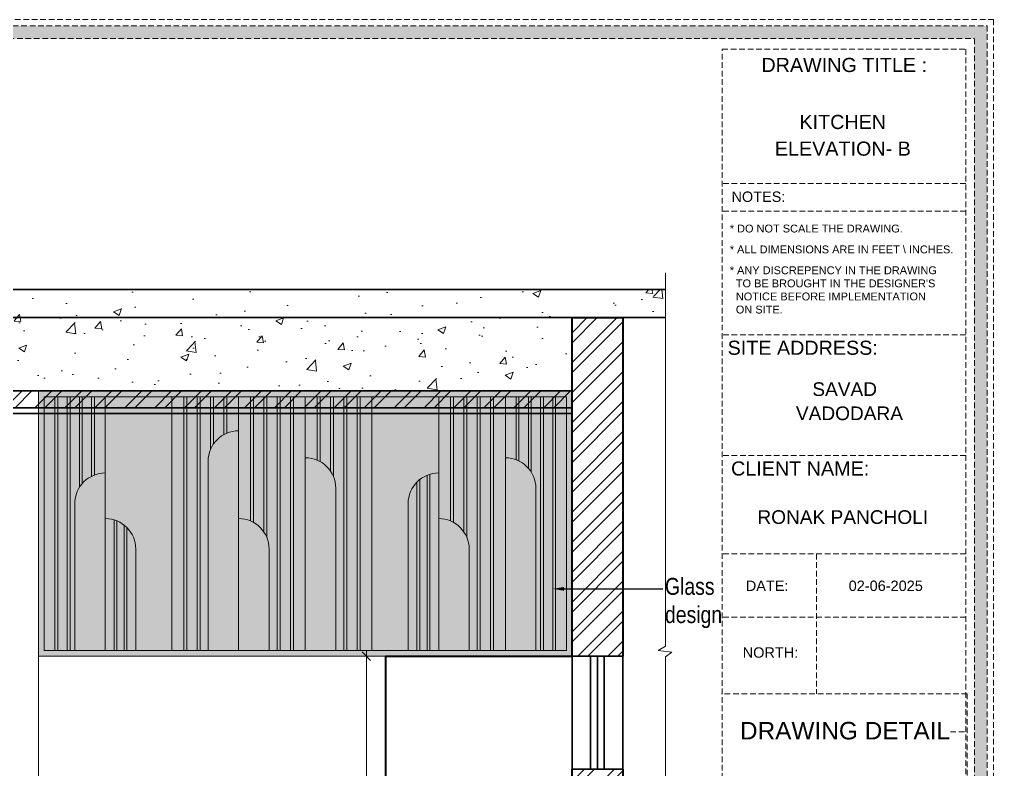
# Model space of a CAD drawing. Header units: millimetres. Extents: x 56222 to 3066687, y -650199 to -121287.
# Drawn here: x 141603.8 to 141776.4, y -185269.3 to -185136.4 of the extents above; entities that cross this region are included whole.
import ezdxf
from ezdxf import colors
from ezdxf.entities.mleader import LeaderData, LeaderLine
from ezdxf.enums import TextEntityAlignment as Align
from ezdxf.math import Vec2, Vec3

# ---------------------------------------------------------------- set-up
doc = ezdxf.new("R2010")
doc.units = ezdxf.units.MM
doc.header["$MEASUREMENT"] = 0
doc.header["$PDMODE"] = 35
doc.linetypes.add('DASHED', pattern=[0.75, 0.5, -0.25])
doc.linetypes.add('DASHEDX2', pattern=[1.5, 1, -0.5])
doc.layers.get('Defpoints').update_dxf_attribs({"color": 220})
doc.layers.add('AR HATCH-7', color=7, linetype='Continuous')
doc.layers.add('str coll', color=6, linetype='Continuous')
for name, color, linetype, lineweight in [('dim05', 1, 'Continuous', 13), ('Dimension', 10, 'DASHEDX2', 20), ('el', 7, 'Continuous', 20), ('FURNITURE', 32, 'Continuous', 9), ('furniture dimensions', 1, 'DASHED', 0), ('FURNITURE-1', 252, 'Continuous', 13), ('NAME PLATE', 7, 'Continuous', 25), ('SECTION ( SLAB PLine )', 104, 'Continuous', 30), ('Text', 7, 'Continuous', 15), ('wall', 7, 'Continuous', 30), ('XX~SLAB ( BEAM )~ ( DIM )', 7, 'Continuous', 9)]:
    doc.layers.add(name, color=color, linetype=linetype, lineweight=lineweight)
doc.layers.add('hatch', color=250, linetype='Continuous', lineweight=9, transparency=0.5)
doc.styles.add('Arial', font='arial.ttf')
doc.styles.add('century g', font='GOTHIC.TTF')
doc.styles.add('style4', font='ARIALN.TTF')
doc.dimstyles.new('Archana', dxfattribs={"dimtxt": 2, "dimasz": 0.75, "dimexe": 0.5, "dimexo": 0.5, "dimgap": 0, "dimtad": 0, "dimzin": 0, "dimdsep": 46, "dimlunit": 4, "dimtxsty": 'century g', "dimblk": 'OBLIQUE', "dimcen": 0, "dimdle": 1, "dimclrd": 256, "dimclre": 256, "dimclrt": 256, "dimadec": 0, "dimazin": 0, "dimtfac": 1, "dimtofl": 0, "dimtmove": 1, "dimatfit": 3, "dimfxl": 1, "dimfxlon": 1, "dimtolj": 1, "dimtzin": 0, "dimlwd": -1, "dimlwe": -1, "dimarcsym": 0})
pattern_1 = [(49.99999999999999, (2126.145091548096, -1072.946462874592), (14.34520365201507, -1.255042699651902), [1.5, -16.5]), (355, (2126.145091548096, -1072.946462874592), (-2.77502667226, 15.04384267400024), [1.2, -13.2]), (100.45144446, (2127.340525168096, -1073.051049754592), (11.57017693454224, 13.78879981937259), [1.274803839999997, -14.02284223999998]), (46.18420000000001, (2126.145091548096, -1068.946462874592), (21.34482661343145, -3.310385615861531), [2.25, -24.75]), (96.63563549, (2127.923826448096, -1069.222329014592), (18.69323891348457, 19.48237201549101), [1.91220684, -21.0342752]), (351.1841639899999, (2126.145091548096, -1068.946462874592), (18.69323890109546, 19.4823720053998), [1.8, -19.80000002]), (21, (2128.145091548096, -1069.946462874592), (11.93814104236923, -8.052377813306776), [1.5, -16.5]), (326.0000000000001, (2128.145091548096, -1069.946462874592), (4.866306638431634, 14.50300090093706), [1.2, -13.2]), (71.45144474, (2129.139936628097, -1070.617494354592), (16.80444753459942, 6.450623056127077), [1.2748038, -14.02284224]), (37.50000000000001, (2126.145091548096, -1072.946462874592), (0.2431971063458134, 6.65787707662623), [0, -13.04, 0, -13.4, 0, -13.25]), (7.499999999999999, (2126.145091548096, -1072.946462874592), (5.261390748842972, 7.888234237647205), [0, -7.64, 0, -12.74, 0, -5.05]), (327.5, (2121.685091548096, -1072.946462874592), (10.67644872344818, -0.4510974346875951), [0, -5, 0, -15.6, 0, -20.7]), (317.5, (2119.685091548096, -1072.946462874592), (11.66372338684772, 2.002099646646355), [0, -6.5, 0, -10.36, 0, -14.7])]

# ---------------------------------------------------------------- blocks, each defined once
blk = doc.blocks.new('_Oblique')
at = {"layer": 'wall', "color": 0, "lineweight": -2}
blk.add_line((-0.5, -0.5), (0.5, 0.5), dxfattribs=at)
blk = doc.blocks.new('*D317')
at = {"layer": 'Defpoints', "color": 0, "linetype": 'Continuous', "lineweight": 30, "transparency": 16777216}
for p in [(141665.2843134481, -185249.2548214829), (141668.7266304366, -185249.2548214829), (141668.7266304366, -185313.2642422477)]:
    blk.add_point(p, dxfattribs=at)
at = {"layer": 'furniture dimensions', "color": 5, "linetype": 'Continuous', "transparency": 16777216}
for p, q in [((141668.2266304366, -185249.2548214829), (141664.7843134481, -185249.2548214829)), ((141665.2843134481, -185248.2548214829), (141665.2843134481, -185277.3264931162)), ((141665.2843134481, -185314.2642422477), (141665.2843134481, -185285.1925706145))]:
    blk.add_line(p, q, dxfattribs=at)
at = {"layer": 'furniture dimensions', "color": 5, "linetype": 'ByBlock', "transparency": 16777216}
blk.add_line((141668.2266304366, -185313.2642422477), (141664.7843134481, -185313.2642422477), dxfattribs=at)
at = {"layer": 'furniture dimensions', "color": 5, "linetype": 'Continuous', "transparency": 16777216, "xscale": 1.5, "yscale": 1.5, "zscale": 1.5}
for p, rotation in [((141665.2843134481, -185249.2548214829), 90), ((141665.2843134481, -185313.2642422477), 270)]:
    blk.add_blockref('_Oblique', p, dxfattribs=dict(at, rotation=rotation))
at = {"layer": 'furniture dimensions', "linetype": 'Continuous', "lineweight": 0, "transparency": 16777216, "insert": (141665.284313448, -185281.2595318653), "char_height": 3, "attachment_point": 5, "rotation": 90, "style": 'century g'}
blk.add_mtext('\\A1;5\'-4"', dxfattribs=at)

msp = doc.modelspace()

# ---------------------------------------------------------------- hatches: boundary and pattern name
at = {"layer": 'AR HATCH-7', "lineweight": 18, "true_color": 0x939598, "transparency": 33554687}
h = msp.add_hatch(dxfattribs=at)
h.set_pattern_fill('ANSI32', color=252, scale=10)
h.set_pattern_definition([(45, (2126.145091548096, -1069.946462873719), (-2.651650429449553, 2.651650429449553), []), (45, (2127.912858498096, -1069.946462873719), (-2.651650429449553, 2.651650429449553), [])])
h.paths.add_polyline_path([(141710.7266304374, -185189.2642422487), (141701.7266304319, -185189.2642422486), (141701.7266304319, -185249.2642422607), (141710.7266304374, -185249.2642422607)])
h.paths.add_polyline_path([(141710.7266304374, -185269.2642422489), (141701.7266304319, -185269.2642422489), (141701.7266304319, -185313.2642422478), (141710.7266304374, -185313.2642422478)])
at = {"layer": 'AR HATCH-7', "lineweight": 0, "true_color": 0xede6db, "transparency": 33554613}
h = msp.add_hatch(color=254, dxfattribs=at)
h.dxf.hatch_style = 1
h.paths.add_polyline_path([(141661.7916313138, -185203.281764517), (141663.6552289021, -185203.281764517), (141663.6552289021, -185248.2548214828), (141661.7916313138, -185248.2548214828)])
edge = h.paths.add_edge_path()
edge.add_line((141659.4280337254, -185203.281764517), (141661.2916313138, -185203.281764517))
edge.add_line((141661.2916313138, -185203.281764517), (141661.2916313138, -185248.2548214828))
edge.add_line((141661.2916313138, -185248.2548214828), (141659.8598325196, -185248.2548214828))
edge.add_line((141659.8598325196, -185248.2548214828), (141659.8598325196, -185219.5112373176))
edge.add_arc((141654.4508385487, -185219.5112373176), 5.408993970922893, 360, 383.0490202448578)
edge.add_line((141659.4280337254, -185217.3935159124), (141659.4280337254, -185203.281764517))
edge = h.paths.add_edge_path()
edge.add_line((141657.064436137, -185203.281764517), (141658.9280337254, -185203.281764517))
edge.add_line((141658.9280337254, -185203.281764517), (141658.9280337254, -185216.4761196713))
edge.add_arc((141654.4508385487, -185219.5112373176), 5.408993970943638, 394.1335823303203, 421.105733904597)
edge.add_line((141657.064436137, -185214.7755933885), (141657.064436137, -185203.281764517))
edge = h.paths.add_edge_path()
edge.add_line((141654.4508385487, -185203.281764517), (141656.564436137, -185203.281764517))
edge.add_line((141656.564436137, -185203.281764517), (141656.564436137, -185214.532289536))
edge.add_arc((141654.4508385487, -185219.5112373176), 5.408993970921922, 426.9984433736666, 450.0000000003083)
edge.add_line((141654.4508385487, -185214.1022433467), (141654.4508385487, -185203.281764517))
h.paths.add_polyline_path([(141652.3372409603, -185203.281764517), (141654.4508385487, -185203.281764517), (141654.4508385487, -185248.2548214828), (141652.3372409603, -185248.2548214828)])
h.paths.add_polyline_path([(141649.9736433719, -185203.281764517), (141651.8372409603, -185203.281764517), (141651.8372409603, -185248.2548214828), (141649.9736433719, -185248.2548214828)])
edge = h.paths.add_edge_path()
edge.add_line((141647.6100457835, -185203.281764517), (141649.4736433719, -185203.281764517))
edge.add_line((141649.4736433719, -185203.281764517), (141649.4736433719, -185248.2548214828))
edge.add_line((141649.4736433719, -185248.2548214828), (141648.0418445776, -185248.2548214828))
edge.add_line((141648.0418445776, -185248.2548214828), (141648.0418445776, -185230.288609062))
edge.add_arc((141642.6328506068, -185230.288609062), 5.408993970893789, 360, 383.0490202433188)
edge.add_line((141647.6100457835, -185228.1708876569), (141647.6100457835, -185203.281764517))
edge = h.paths.add_edge_path()
edge.add_line((141645.2457458274, -185203.281764517), (141647.1093434157, -185203.281764517))
edge.add_line((141647.1093434157, -185203.281764517), (141647.1100457835, -185227.2534914158))
edge.add_arc((141642.6328506067, -185230.2886090619), 5.408993970910164, 394.1335823286985, 421.1057339036104)
edge.add_line((141645.2464481952, -185225.5529651329), (141645.2457458274, -185203.281764517))
edge = h.paths.add_edge_path()
edge.add_line((141642.6328506068, -185203.281764517), (141644.7464481952, -185203.281764517))
edge.add_line((141644.7464481952, -185203.281764517), (141644.7464481952, -185225.3096612804))
edge.add_arc((141642.6328506068, -185230.288609062), 5.408993970917877, 426.9984433729786, 449.9999999996917)
edge.add_line((141642.6328506068, -185224.879615091), (141642.6328506068, -185203.281764517))
edge = h.paths.add_edge_path()
edge.add_line((141640.5192530184, -185203.281764517), (141642.6328506068, -185203.281764517))
edge.add_line((141642.6328506068, -185203.281764517), (141642.6328506068, -185209.3127569525))
edge.add_arc((141642.6328506068, -185214.7217509234), 5.408993970922893, 449.9999999996917, 473.0015566263334)
edge.add_line((141640.5192530184, -185209.7428031418), (141640.5192530184, -185203.281764517))
edge = h.paths.add_edge_path()
edge.add_line((141638.15565543, -185203.281764517), (141640.0192530184, -185203.281764517))
edge.add_line((141640.0192530184, -185203.281764517), (141640.0192530184, -185209.9861069943))
edge.add_arc((141642.6328506068, -185214.7217509234), 5.408993970951994, 478.8942660954029, 505.8664176696797)
edge.add_line((141638.15565543, -185211.6866332771), (141638.15565543, -185203.281764517))
edge = h.paths.add_edge_path()
edge.add_line((141635.7920578417, -185203.281764517), (141637.65565543, -185203.281764517))
edge.add_line((141637.65565543, -185203.281764517), (141637.65565543, -185212.6040295182))
edge.add_arc((141642.6328506068, -185214.7217509234), 5.408993970951477, 516.9509797552629, 540)
edge.add_line((141637.2238566359, -185214.7217509234), (141637.2238566359, -185248.2548214828))
edge.add_line((141637.2238566359, -185248.2548214828), (141635.7920578417, -185248.2548214828))
edge.add_line((141635.7920578417, -185248.2548214828), (141635.7920578417, -185203.281764517))
h.paths.add_polyline_path([(141633.4284602533, -185203.281764517), (141635.2920578417, -185203.281764517), (141635.2920578417, -185248.2548214828), (141633.4284602533, -185248.2548214828)])
h.paths.add_polyline_path([(141630.8148626649, -185203.281764517), (141632.9284602533, -185203.281764517), (141632.9284602533, -185248.2548214828), (141630.8148626649, -185248.2548214828)])
edge = h.paths.add_edge_path()
edge.add_arc((141618.9968747231, -185230.288609062), 5.408993970913615, 360, 404.5297854347366, ccw=False)
edge.add_line((141624.405868694, -185230.288609062), (141624.405868694, -185248.2548214828))
edge.add_line((141624.405868694, -185248.2548214828), (141622.8528707037, -185248.2548214828))
edge.add_line((141622.8528707037, -185248.2548214828), (141622.8528707037, -185226.4953900102))
edge = h.paths.add_edge_path()
edge.add_arc((141618.9968747231, -185230.288609062), 5.408993970898957, 411.6511902259334, 427.69402453302587, ccw=False)
edge.add_line((141622.3528707037, -185226.0466158093), (141622.3528707037, -185248.2548214828))
edge.add_line((141622.3528707037, -185248.2548214828), (141621.0498727134, -185248.2548214828))
edge.add_line((141621.0498727134, -185248.2548214828), (141621.0498727134, -185225.2843693566))
edge = h.paths.add_edge_path()
edge.add_arc((141618.9968747231, -185230.288609062), 5.408993970922893, 433.3147448948756, 450.0000000003083, ccw=False)
edge.add_line((141620.5498727134, -185225.1073531313), (141620.5498727134, -185248.2548214828))
edge.add_line((141620.5498727134, -185248.2548214828), (141618.9968747231, -185248.2548214828))
edge.add_line((141618.9968747231, -185248.2548214828), (141618.9968747231, -185224.879615091))
edge = h.paths.add_edge_path()
edge.add_line((141617.0832771347, -185203.281764517), (141618.9968747231, -185203.281764517))
edge.add_line((141618.9968747231, -185203.281764517), (141618.9968747231, -185216.7991904103))
edge.add_arc((141618.9968747231, -185222.2081843812), 5.408993970922893, 450.0000000003083, 470.7187338346824)
edge.add_line((141617.0832771347, -185217.1489986714), (141617.0832771347, -185203.281764517))
edge = h.paths.add_edge_path()
edge.add_line((141614.9196795463, -185203.281764517), (141616.5832771347, -185203.281764517))
edge.add_line((141616.5832771347, -185203.281764517), (141616.5832771347, -185217.3675478055))
edge.add_arc((141618.996874723, -185222.2081843812), 5.408993970902136, 476.5013766546521, 498.9189424139601)
edge.add_line((141614.9196795463, -185218.6537933971), (141614.9196795463, -185203.281764517))
edge = h.paths.add_edge_path()
edge.add_line((141612.7560819579, -185203.281764517), (141614.4196795463, -185203.281764517))
edge.add_line((141614.4196795463, -185203.281764517), (141614.4196795463, -185219.3260844366))
edge.add_arc((141618.996874723, -185222.2081843812), 5.408993970891691, 507.8028117581386, 540)
edge.add_line((141613.5878807521, -185222.2081843812), (141613.5878807521, -185233.8046557675))
edge.add_line((141613.5878807521, -185233.8046557675), (141612.7560819579, -185233.8046557675))
edge.add_line((141612.7560819579, -185233.8046557675), (141612.7560819579, -185203.281764517))
h.paths.add_polyline_path([(141610.5924843696, -185203.281764517), (141612.2560819579, -185203.281764517), (141612.2560819579, -185233.8046557675), (141610.5924843696, -185233.8046557675)])
h.paths.add_polyline_path([(141608.1788867812, -185209.861164129), (141610.0924843696, -185209.861164129), (141610.0924843696, -185233.8046557675), (141608.1788867811, -185233.8046557675)])
h.paths.add_polyline_path([(141608.1788867812, -185203.281764517), (141610.0924843696, -185203.281764517), (141610.0924843696, -185209.861164129), (141608.1788867812, -185209.861164129)])
h.paths.add_polyline_path([(141608.1788867811, -185233.8046557675), (141610.0924843696, -185233.8046557675), (141610.0924843696, -185248.2548214828), (141608.1788867811, -185248.2548214828)])
h.paths.add_polyline_path([(141610.5924843696, -185233.8046557675), (141612.2560819579, -185233.8046557675), (141612.2560819579, -185248.2548214828), (141610.5924843696, -185248.2548214828)])
h.paths.add_polyline_path([(141612.7560819579, -185233.8046557675), (141613.5878807521, -185233.8046557675), (141613.5878807521, -185248.2548214828), (141612.7560819579, -185248.2548214828)])
edge = h.paths.add_edge_path()
edge.add_arc((141678.0868144324, -185222.2081843813), 5.408993970893789, 495.4702145643914, 539.9999999996917, ccw=False)
edge.add_line((141674.2308184518, -185218.4149653294), (141674.2308184518, -185248.2548214828))
edge.add_line((141674.2308184518, -185248.2548214828), (141672.6778204615, -185248.2548214828))
edge.add_line((141672.6778204615, -185248.2548214828), (141672.6778204615, -185222.2081843812))
edge = h.paths.add_edge_path()
edge.add_arc((141678.0868144324, -185222.2081843813), 5.408993970926227, 472.3059754661697, 488.3488097738753, ccw=False)
edge.add_line((141676.0338164421, -185217.2039446758), (141676.0338164421, -185248.2548214828))
edge.add_line((141676.0338164421, -185248.2548214828), (141674.7308184518, -185248.2548214828))
edge.add_line((141674.7308184518, -185248.2548214828), (141674.7308184518, -185217.9661911286))
edge = h.paths.add_edge_path()
edge.add_arc((141678.0868144324, -185222.2081843812), 5.408993970929765, 450.0000000003083, 466.6852551054197, ccw=False)
edge.add_line((141678.0868144324, -185216.7991904103), (141678.0868144324, -185248.2548214828))
edge.add_line((141678.0868144324, -185248.2548214828), (141676.5338164421, -185248.2548214828))
edge.add_line((141676.5338164421, -185248.2548214828), (141676.5338164421, -185217.0269284505))
edge = h.paths.add_edge_path()
edge.add_line((141678.0868144324, -185203.281764517), (141680.2004120208, -185203.281764517))
edge.add_line((141680.2004120208, -185203.281764517), (141680.2004120208, -185225.3096612804))
edge.add_arc((141678.0868144324, -185230.2886090619), 5.408993970895133, 426.9984433735462, 450.0000000003083)
edge.add_line((141678.0868144324, -185224.879615091), (141678.0868144324, -185203.281764517))
edge = h.paths.add_edge_path()
edge.add_line((141680.7004120208, -185203.281764517), (141682.5640096091, -185203.281764517))
edge.add_line((141682.5640096091, -185203.281764517), (141682.5640096091, -185227.2534914157))
edge.add_arc((141678.0868144324, -185230.288609062), 5.408993970919548, 394.1335823304933, 421.1057339044481)
edge.add_line((141680.7004120208, -185225.5529651328), (141680.7004120208, -185203.281764517))
edge = h.paths.add_edge_path()
edge.add_line((141683.0640096091, -185203.281764517), (141684.9276071975, -185203.281764517))
edge.add_line((141684.9276071975, -185203.281764517), (141684.9276071975, -185248.2548214828))
edge.add_line((141684.9276071975, -185248.2548214828), (141683.4958084033, -185248.2548214828))
edge.add_line((141683.4958084033, -185248.2548214828), (141683.4958084033, -185230.288609062))
edge.add_arc((141678.0868144324, -185230.288609062), 5.408993970922893, 360, 383.0490202455459)
edge.add_line((141683.0640096091, -185228.1708876567), (141683.0640096091, -185203.281764517))
h.paths.add_polyline_path([(141685.4276071975, -185203.281764517), (141687.2912047859, -185203.281764517), (141687.2912047859, -185248.2548214828), (141685.4276071975, -185248.2548214828)])
h.paths.add_polyline_path([(141687.7912047859, -185203.281764517), (141689.9048023743, -185203.281764517), (141689.9048023743, -185248.2548214828), (141687.7912047859, -185248.2548214828)])
edge = h.paths.add_edge_path()
edge.add_line((141689.9048023743, -185203.281764517), (141691.8183999626, -185203.281764517))
edge.add_line((141691.8183999626, -185203.281764517), (141691.8183999626, -185214.4520516077))
edge.add_arc((141689.9048023742, -185219.5112373176), 5.40899397092427, 429.2812661653176, 449.9999999996917)
edge.add_line((141689.9048023743, -185214.1022433467), (141689.9048023743, -185203.281764517))
edge = h.paths.add_edge_path()
edge.add_line((141692.3183999626, -185203.281764517), (141693.981997551, -185203.281764517))
edge.add_line((141693.981997551, -185203.281764517), (141693.981997551, -185215.9568463335))
edge.add_arc((141689.9048023742, -185219.5112373176), 5.40899397094026, 401.0810575860696, 423.4986233452095)
edge.add_line((141692.3183999626, -185214.6706007418), (141692.3183999626, -185203.281764517))
edge = h.paths.add_edge_path()
edge.add_line((141694.481997551, -185203.281764517), (141696.1455951394, -185203.281764517))
edge.add_line((141696.1455951394, -185203.281764517), (141696.1455951394, -185218.1150978337))
edge.add_line((141696.1455951394, -185218.1150978337), (141695.1305090556, -185218.1150978337))
edge.add_arc((141689.9048023743, -185219.5112373177), 5.408993970948339, 374.9582094248566, 392.1971882429049)
edge.add_line((141694.481997551, -185216.6291373729), (141694.481997551, -185203.281764517))
h.paths.add_polyline_path([(141696.6455951394, -185203.281764517), (141698.3091927278, -185203.281764517), (141698.3091927278, -185218.1150978337), (141696.6455951394, -185218.1150978337)])
h.paths.add_polyline_path([(141698.8091927278, -185203.281764517), (141700.7227903161, -185203.281764517), (141700.7227903161, -185218.1150978337), (141698.8091927278, -185218.1150978337)])
h.paths.add_polyline_path([(141698.8091927278, -185219.1150978337), (141700.7227903161, -185219.1150978337), (141700.7227903161, -185233.4484311837), (141698.8091927278, -185233.4484311837)])
h.paths.add_polyline_path([(141696.6455951394, -185219.1150978337), (141698.3091927278, -185219.1150978337), (141698.3091927278, -185233.4484311837), (141696.6455951394, -185233.4484311837)])
edge = h.paths.add_edge_path()
edge.add_arc((141689.9048023743, -185219.5112373177), 5.408993970922893, 360.0000000009248, 364.199941766586)
edge.add_line((141695.2992707713, -185219.1150978337), (141696.1455951394, -185219.1150978337))
edge.add_line((141696.1455951394, -185219.1150978337), (141696.1455951394, -185233.4484311837))
edge.add_line((141696.1455951394, -185233.4484311837), (141695.3137963452, -185233.4484311837))
edge.add_line((141695.3137963452, -185233.4484311837), (141695.3137963452, -185219.5112373176))
edge = h.paths.add_edge_path()
edge.add_line((141695.1305090556, -185218.1150978337), (141696.1455951394, -185218.1150978337))
edge.add_line((141696.1455951394, -185218.1150978337), (141696.1455951394, -185219.1150978337))
edge.add_line((141696.1455951394, -185219.1150978337), (141695.2992707713, -185219.1150978337))
edge.add_arc((141689.9048023743, -185219.5112373175), 5.408993970882458, 364.1999417647638, 374.9582094234469)
h.paths.add_polyline_path([(141696.6455951394, -185218.1150978337), (141698.3091927278, -185218.1150978337), (141698.3091927278, -185219.1150978337), (141696.6455951394, -185219.1150978337)])
h.paths.add_polyline_path([(141698.8091927278, -185218.1150978337), (141700.7227903161, -185218.1150978337), (141700.7227903161, -185219.1150978337), (141698.8091927278, -185219.1150978337)])
h.paths.add_polyline_path([(141695.3137963452, -185234.4484311837), (141696.1455951394, -185234.4484311837), (141696.1455951394, -185248.2548214828), (141695.3137963452, -185248.2548214828)])
h.paths.add_polyline_path([(141696.6455951394, -185234.4484311837), (141698.3091927278, -185234.4484311837), (141698.3091927278, -185248.2548214828), (141696.6455951394, -185248.2548214828)])
h.paths.add_polyline_path([(141698.8091927278, -185234.4484311837), (141700.7227903161, -185234.4484311837), (141700.722790316, -185248.2548214828), (141698.8091927278, -185248.2548214828)])
h.paths.add_polyline_path([(141698.8091927278, -185233.4484311837), (141700.7227903161, -185233.4484311837), (141700.7227903161, -185234.4484311837), (141698.8091927278, -185234.4484311837)])
h.paths.add_polyline_path([(141696.6455951394, -185233.4484311837), (141698.3091927278, -185233.4484311837), (141698.3091927278, -185234.4484311837), (141696.6455951394, -185234.4484311837)])
h.paths.add_polyline_path([(141695.3137963452, -185233.4484311837), (141696.1455951394, -185233.4484311837), (141696.1455951394, -185234.4484311837), (141695.3137963452, -185234.4484311837)])
at = {"layer": 'AR HATCH-7', "lineweight": 0, "true_color": 0xd6a100, "transparency": 33554613}
h = msp.add_hatch(color=42, dxfattribs=at)
h.dxf.hatch_style = 1
edge = h.paths.add_edge_path()
edge.add_line((141640.0192530184, -185203.281764517), (141640.5192530184, -185203.281764517))
edge.add_line((141640.5192530184, -185203.281764517), (141640.5192530184, -185209.7428031418))
edge.add_arc((141642.6328506068, -185214.7217509233), 5.40899397090246, 473.0015566274257, 478.8942660963897)
edge.add_line((141640.0192530184, -185209.9861069943), (141640.0192530184, -185203.281764517))
edge = h.paths.add_edge_path()
edge.add_line((141637.65565543, -185203.281764517), (141638.15565543, -185203.281764517))
edge.add_line((141638.15565543, -185203.281764517), (141638.15565543, -185211.6866332771))
edge.add_arc((141642.6328506068, -185214.7217509234), 5.408993970951397, 505.8664176701079, 516.9509797552629)
edge.add_line((141637.65565543, -185212.6040295182), (141637.65565543, -185203.281764517))
h.paths.add_polyline_path([(141635.2920578417, -185203.281764517), (141635.7920578417, -185203.281764517), (141635.7920578417, -185248.2548214828), (141635.2920578417, -185248.2548214828)])
h.paths.add_polyline_path([(141632.9284602533, -185203.281764517), (141633.4284602533, -185203.281764517), (141633.4284602533, -185248.2548214828), (141632.9284602533, -185248.2548214828)])
edge = h.paths.add_edge_path()
edge.add_line((141616.5832771347, -185203.281764517), (141617.0832771347, -185203.281764517))
edge.add_line((141617.0832771347, -185203.281764517), (141617.0832771347, -185217.1489986714))
edge.add_arc((141618.9968747233, -185222.2081843817), 5.408993971421594, 470.7187338346673, 476.5013766546582)
edge.add_line((141616.5832771347, -185217.3675478055), (141616.5832771347, -185203.281764517))
edge = h.paths.add_edge_path()
edge.add_line((141614.4196795463, -185203.281764517), (141614.9196795463, -185203.281764517))
edge.add_line((141614.9196795463, -185203.281764517), (141614.9196795463, -185218.6537933971))
edge.add_arc((141618.9968747231, -185222.2081843812), 5.408993970965011, 498.9189424145679, 507.8028117586314)
edge.add_line((141614.4196795463, -185219.3260844366), (141614.4196795463, -185203.281764517))
h.paths.add_polyline_path([(141612.2560819579, -185203.281764517), (141612.7560819579, -185203.281764517), (141612.7560819579, -185248.2548214828), (141612.2560819579, -185248.2548214828)])
h.paths.add_polyline_path([(141610.0924843696, -185203.281764517), (141610.5924843696, -185203.281764517), (141610.5924843696, -185209.861164129), (141610.0924843696, -185209.861164129)])
h.paths.add_polyline_path([(141610.0924843696, -185209.861164129), (141610.5924843696, -185209.861164129), (141610.5924843696, -185248.2548214828), (141610.0924843696, -185248.2548214828)])
edge = h.paths.add_edge_path()
edge.add_arc((141618.9968747262, -185230.2886090526), 5.408993961058798, 427.6940245255813, 433.3147448976768, ccw=False)
edge.add_line((141621.0498727134, -185225.2843693566), (141621.0498727134, -185248.2548214828))
edge.add_line((141621.0498727134, -185248.2548214828), (141620.5498727134, -185248.2548214828))
edge.add_line((141620.5498727134, -185248.2548214828), (141620.5498727134, -185225.1073531313))
h = msp.add_hatch(color=42, dxfattribs=at)
h.dxf.hatch_style = 1
h.paths.add_polyline_path([(141649.4736433719, -185203.281764517), (141649.9736433719, -185203.281764517), (141649.9736433719, -185248.2548214828), (141649.4736433719, -185248.2548214828)])
edge = h.paths.add_edge_path()
edge.add_line((141647.1100457835, -185203.281764517), (141647.6100457835, -185203.281764517))
edge.add_line((141647.6100457835, -185203.281764517), (141647.6100457835, -185228.1708876569))
edge.add_arc((141642.6328506067, -185230.288609062), 5.408993970974845, 383.0490202429567, 394.1335823286078)
edge.add_line((141647.1100457835, -185227.2534914158), (141647.1100457835, -185203.281764517))
edge = h.paths.add_edge_path()
edge.add_line((141644.7464481952, -185203.281764517), (141645.2464481952, -185203.281764517))
edge.add_line((141645.2464481952, -185203.281764517), (141645.2464481952, -185225.5529651329))
edge.add_arc((141642.6328506067, -185230.2886090619), 5.408993970903677, 421.1057339036104, 426.9984433725743)
edge.add_line((141644.7464481952, -185225.3096612804), (141644.7464481952, -185203.281764517))
h = msp.add_hatch(color=42, dxfattribs=at)
h.dxf.hatch_style = 1
h.paths.add_polyline_path([(141651.8372409603, -185203.281764517), (141652.3372409603, -185203.281764517), (141652.3372409603, -185248.2548214828), (141651.8372409603, -185248.2548214828)])
at = {"layer": 'AR HATCH-7', "lineweight": 0, "true_color": 0xd6a100, "transparency": 33554518}
h = msp.add_hatch(color=42, dxfattribs=at)
h.dxf.hatch_style = 1
h.paths.add_polyline_path([(141698.3091927278, -185203.281764517), (141698.8091927278, -185203.281764517), (141698.8091927278, -185248.2548214828), (141698.3091927278, -185248.2548214828)])
h.paths.add_polyline_path([(141696.1455951394, -185203.281764517), (141696.6455951394, -185203.281764517), (141696.6455951394, -185248.2548214828), (141696.1455951394, -185248.2548214828)])
edge = h.paths.add_edge_path()
edge.add_line((141693.981997551, -185203.281764517), (141694.481997551, -185203.281764517))
edge.add_line((141694.481997551, -185203.281764517), (141694.481997551, -185216.6291373729))
edge.add_arc((141689.9048023743, -185219.5112373176), 5.408993970913586, 32.19718824280829, 41.08105758670721)
edge.add_line((141693.981997551, -185215.9568463335), (141693.981997551, -185203.281764517))
edge = h.paths.add_edge_path()
edge.add_line((141691.8183999626, -185203.281764517), (141692.3183999626, -185203.281764517))
edge.add_line((141692.3183999626, -185203.281764517), (141692.3183999626, -185214.6706007418))
edge.add_arc((141689.9048023744, -185219.5112373176), 5.408993970863249, 63.4986233468649, 69.28126616704778)
edge.add_line((141691.8183999626, -185214.4520516077), (141691.8183999626, -185203.281764517))
h.paths.add_polyline_path([(141687.2912047859, -185203.281764517), (141687.7912047859, -185203.281764517), (141687.7912047859, -185248.2548214828), (141687.2912047859, -185248.2548214828)])
h.paths.add_polyline_path([(141684.9276071975, -185203.281764517), (141685.4276071975, -185203.281764517), (141685.4276071975, -185248.2548214828), (141684.9276071975, -185248.2548214828)])
edge = h.paths.add_edge_path()
edge.add_line((141682.5640096091, -185203.281764517), (141683.0640096091, -185203.281764517))
edge.add_line((141683.0640096091, -185203.281764517), (141683.0640096091, -185228.1708876567))
edge.add_arc((141678.0868144324, -185230.288609062), 5.4089939709321, 23.04902024582962, 34.13358233074852)
edge.add_line((141682.5640096091, -185227.2534914157), (141682.5640096091, -185203.281764517))
edge = h.paths.add_edge_path()
edge.add_line((141680.2004120208, -185203.281764517), (141680.7004120208, -185203.281764517))
edge.add_line((141680.7004120208, -185203.281764517), (141680.7004120208, -185225.5529651328))
edge.add_arc((141678.0868144323, -185230.2886090619), 5.408993970929157, 61.10573390375929, 66.99844337269481)
edge.add_line((141680.2004120208, -185225.3096612804), (141680.2004120208, -185203.281764517))
edge = h.paths.add_edge_path()
edge.add_arc((141678.0868144265, -185222.2081843644), 5.408993953093304, 106.68525509672159, 112.3059754767074, ccw=False)
edge.add_line((141676.5338164421, -185217.0269284505), (141676.5338164421, -185248.2548214828))
edge.add_line((141676.5338164421, -185248.2548214828), (141676.0338164421, -185248.2548214828))
edge.add_line((141676.0338164421, -185248.2548214828), (141676.0338164421, -185217.2039446758))
h.paths.add_polyline_path([(141663.6552289021, -185203.281764517), (141664.1552289021, -185203.281764517), (141664.1552289021, -185248.2548214828), (141663.6552289021, -185248.2548214828)])
h.paths.add_polyline_path([(141661.2916313138, -185203.281764517), (141661.5416313138, -185203.281764517), (141661.7916313138, -185203.281764517), (141661.7916313138, -185248.2548214828), (141661.2916313138, -185248.2548214828)])
edge = h.paths.add_edge_path()
edge.add_line((141658.9280337254, -185203.281764517), (141659.4280337254, -185203.281764517))
edge.add_line((141659.4280337254, -185203.281764517), (141659.4280337254, -185217.3935159124))
edge.add_arc((141654.4508385486, -185219.5112373176), 5.408993970951477, 23.04902024473719, 34.13358232989219)
edge.add_line((141658.9280337254, -185216.4761196713), (141658.9280337254, -185203.281764517))
edge = h.paths.add_edge_path()
edge.add_line((141656.564436137, -185203.281764517), (141657.064436137, -185203.281764517))
edge.add_line((141657.064436137, -185203.281764517), (141657.064436137, -185214.7755933885))
edge.add_arc((141654.4508385486, -185219.5112373176), 5.408993970929157, 61.10573390375929, 66.99844337269481)
edge.add_line((141656.564436137, -185214.532289536), (141656.564436137, -185203.281764517))
at = {"layer": 'AR HATCH-7', "lineweight": 0, "true_color": 0xede6db, "transparency": 33554613}
h = msp.add_hatch(color=254, dxfattribs=at)
h.dxf.hatch_style = 1
h.paths.add_polyline_path([(141664.1552289021, -185203.281764517), (141666.2688264905, -185203.281764517), (141666.2688264905, -185248.2548214828), (141664.1552289021, -185248.2548214828)])
at = {"layer": 'AR HATCH-7', "lineweight": 0, "true_color": 0xd6a100, "transparency": 33554518}
h = msp.add_hatch(color=42, dxfattribs=at)
h.dxf.hatch_style = 1
h.paths.add_polyline_path([(141674.2308184518, -185218.4149653294, -0.03108299474618376), (141674.7308184518, -185217.9661911286), (141674.7308184518, -185248.2548214828), (141674.2308184518, -185248.2548214828)])
at = {"layer": 'AR HATCH-7', "lineweight": 0, "true_color": 0xd6a100, "transparency": 33554613}
h = msp.add_hatch(color=42, dxfattribs=at)
h.dxf.hatch_style = 1
h.paths.add_polyline_path([(141622.3528707037, -185226.0466158093, -0.03108299474810384), (141622.8528707037, -185226.4953900102), (141622.8528707037, -185248.2548214828), (141622.3528707037, -185248.2548214828)])
at = {"layer": 'dim05', "lineweight": 0, "true_color": 0x492403, "transparency": 33554518}
h = msp.add_hatch(color=38, dxfattribs=at)
h.dxf.hatch_style = 1
h.paths.add_polyline_path([(141607.1788867812, -185233.8046557675), (141608.1788867811, -185233.8046557675), (141608.1788867811, -185248.2548214828), (141700.722790316, -185248.2548214828), (141700.7227903161, -185203.281764517), (141608.1788867812, -185203.281764517), (141608.1788867811, -185233.8046557675), (141607.1788867812, -185233.8046557675), (141607.1788867812, -185202.2817645169), (141701.7227903161, -185202.2817645169), (141701.7227903161, -185249.2548214828), (141607.1788867812, -185249.2548214828)])
h = msp.add_hatch(color=38, dxfattribs=at)
h.dxf.hatch_style = 1
edge = h.paths.add_edge_path()
edge.add_arc((141689.9048023743, -185219.5112373176), 5.408993970922893, 360, 450.0000000003083, ccw=False)
edge.add_line((141695.3137963452, -185219.5112373176), (141695.3137963452, -185248.2548214828))
edge.add_line((141695.3137963452, -185248.2548214828), (141689.9048023743, -185248.2548214828))
edge.add_line((141689.9048023743, -185248.2548214828), (141689.9048023743, -185214.1022433467))
edge = h.paths.add_edge_path()
edge.add_line((141666.2688264905, -185203.281764517), (141678.0868144324, -185203.281764517))
edge.add_line((141678.0868144324, -185203.281764517), (141678.0868144324, -185216.7991904103))
edge.add_arc((141678.0868144324, -185222.2081843812), 5.408993970922893, 450, 540)
edge.add_line((141672.6778204615, -185222.2081843812), (141672.6778204615, -185248.2548214828))
edge.add_line((141672.6778204615, -185248.2548214828), (141666.2688264905, -185248.2548214828))
edge.add_line((141666.2688264905, -185248.2548214828), (141666.2688264905, -185203.281764517))
edge = h.paths.add_edge_path()
edge.add_arc((141654.4508385487, -185219.5112373176), 5.408993970922893, 360, 450.0000000003083, ccw=False)
edge.add_line((141659.8598325196, -185219.5112373176), (141659.8598325196, -185248.2548214828))
edge.add_line((141659.8598325196, -185248.2548214828), (141654.4508385487, -185248.2548214828))
edge.add_line((141654.4508385487, -185248.2548214828), (141654.4508385487, -185214.1022433467))
edge = h.paths.add_edge_path()
edge.add_arc((141642.6328506068, -185214.7217509234), 5.408993970951997, 450.0000000003083, 539.9999999996917, ccw=False)
edge.add_line((141642.6328506068, -185209.3127569525), (141642.6328506068, -185248.2548214828))
edge.add_line((141642.6328506068, -185248.2548214828), (141637.2238566359, -185248.2548214828))
edge.add_line((141637.2238566359, -185248.2548214828), (141637.2238566359, -185214.7217509234))
edge = h.paths.add_edge_path()
edge.add_line((141618.9968747231, -185203.281764517), (141630.8148626649, -185203.281764517))
edge.add_line((141630.8148626649, -185203.281764517), (141630.8148626649, -185248.2548214828))
edge.add_line((141630.8148626649, -185248.2548214828), (141624.405868694, -185248.2548214828))
edge.add_line((141624.405868694, -185248.2548214828), (141624.405868694, -185230.288609062))
edge.add_arc((141618.9968747231, -185230.2886090619), 5.408993970893789, 359.9999999996917, 450.0000000003083)
edge.add_line((141618.9968747231, -185224.879615091), (141618.9968747231, -185203.281764517))
edge = h.paths.add_edge_path()
edge.add_arc((141618.9968747231, -185222.2081843812), 5.408993970922893, 450, 540, ccw=False)
edge.add_line((141618.9968747231, -185216.7991904103), (141618.9968747231, -185248.2548214828))
edge.add_line((141618.9968747231, -185248.2548214828), (141613.5878807521, -185248.2548214828))
edge.add_line((141613.5878807521, -185248.2548214828), (141613.5878807521, -185222.2081843812))
edge = h.paths.add_edge_path()
edge.add_arc((141678.0868144324, -185230.288609062), 5.408993970922893, 360, 450, ccw=False)
edge.add_line((141683.4958084033, -185230.288609062), (141683.4958084033, -185248.2548214828))
edge.add_line((141683.4958084033, -185248.2548214828), (141678.0868144324, -185248.2548214828))
edge.add_line((141678.0868144324, -185248.2548214828), (141678.0868144324, -185224.879615091))
h = msp.add_hatch(color=38, dxfattribs=at)
h.dxf.hatch_style = 1
h.paths.add_polyline_path([(141642.6328506068, -185224.879615091, -0.4142135623699432), (141648.0418445776, -185230.288609062), (141648.0418445776, -185248.2548214828), (141642.6328506068, -185248.2548214828)])
at = {"layer": 'Dimension', "true_color": 0xd39e00}
h = msp.add_hatch(color=42, dxfattribs=at)
h.paths.add_polyline_path([(141454.1131921532, -185137.5588031644), (141454.1131921532, -185363.6256445003), (141775.2877180024, -185363.6256445003), (141775.2877180024, -185137.5588031644)])
h.paths.add_polyline_path([(141456.3672577941, -185139.8128688052), (141773.0336523616, -185139.8128688052), (141773.0336523616, -185361.3715788595), (141456.3672577941, -185361.3715788595)], flags=16)
at = {"layer": 'FURNITURE-1', "lineweight": 18, "true_color": 0xc7c8ca}
h = msp.add_hatch(dxfattribs=at)
h.set_pattern_fill('AR-CONC', color=9, scale=2)
h.set_pattern_definition(pattern_1)
h.paths.add_polyline_path([(141718.2553565018, -185184.2642422485), (141460.3475541016, -185184.2642422485), (141460.3475541016, -185189.2642422486), (141547.7266304371, -185189.2642422486), (141547.7266304371, -185202.2642422486), (141556.7266304372, -185202.2642422486), (141556.7266304372, -185189.2642422486), (141718.2553565018, -185189.2642422486)])
h = msp.add_hatch(dxfattribs=at)
h.set_pattern_fill('AR-CONC', color=9, scale=2)
h.set_pattern_definition(pattern_1)
h.paths.add_polyline_path([(141701.7266304319, -185189.2642422486), (141556.7266304372, -185189.2642422486), (141556.7266304372, -185202.2642422486), (141701.7266304319, -185202.2642422486)])
h.paths.add_polyline_path([(141547.7266304371, -185189.2642422486), (141469.7266304366, -185189.2642422486), (141469.7266304366, -185202.2642422486), (141547.7266304371, -185202.2642422486)])
at = {"layer": 'FURNITURE-1', "lineweight": 18, "transparency": 33554572}
h = msp.add_hatch(dxfattribs=at)
h.set_pattern_fill('ANSI32', color=6, scale=10)
h.set_pattern_definition([(45, (2126.145091548096, -1072.946462874592), (-2.651650429449553, 2.651650429449553), []), (45, (2127.912858498096, -1072.946462874592), (-2.651650429449553, 2.651650429449553), [])])
h.paths.add_polyline_path([(141701.7266304319, -185202.2642422486), (141469.7266304366, -185202.2642422486), (141469.7266304366, -185205.2642422495), (141701.7266304319, -185205.2642422495)])

# ---------------------------------------------------------------- linework, layer by layer
at = {"layer": 'Dimension', "color": 42, "true_color": 0xd39e00}
for p, q in [((141771.5076745093, -185165.5143665141, 0.129321579205486), (141728.3512845761, -185165.5143665141, 0.129321579205486)), ((141771.5076745093, -185170.3762529336, 0.129321579205486), (141728.3512845761, -185170.3762529336, 0.129321579205486)), ((141771.5076745093, -185192.310179681, 0.129321579205486), (141728.3512845761, -185192.310179681, 0.129321579205486)), ((141771.5076745093, -185213.7014173992, 0.129321579205486), (141728.3512845761, -185213.7014173992, 0.129321579205486)), ((141771.5076745093, -185231.1315526952, 0.129321579205486), (141728.3512845761, -185231.1315526952, 0.129321579205486)), ((141745.0489057995, -185231.1315526952, 0.129321579205486), (141745.0489057995, -185255.9072910773, 0.129321579205486)), ((141771.5076745093, -185242.3462457847, 0.129321579205486), (141728.3512845761, -185242.3462457847, 0.129321579205486)), ((141771.7691191632, -185255.9072910773, 0.129321579205486), (141728.2178564773, -185255.9072910773, 0.129321579205486)), ((141771.7691191632, -185255.9072910773, 0.129321579205486), (141771.7691191632, -185295.3534397922, 0.129321579205486)), ((141768.7650889012, -185262.6694879998, 0.129321579205486), (141771.7691191632, -185262.6694879998, 0.129321579205486))]:
    msp.add_line(p, q, dxfattribs=at)
at = {"layer": 'Dimension', "color": 42, "true_color": 0xd39e00, "elevation": 0.129321579205486}
for points in [[(141452.9861593327, -185136.4317703439), (141776.4147508228, -185136.4317703439), (141776.4147508228, -185364.7526773208), (141452.9861593327, -185364.7526773208)], [(141454.1131921532, -185137.5588031644), (141775.2877180024, -185137.5588031644), (141775.2877180024, -185363.6256445003), (141454.1131921532, -185363.6256445003)], [(141456.3672577941, -185139.8128688052), (141773.0336523616, -185139.8128688052), (141773.0336523616, -185361.3715788595), (141456.3672577941, -185361.3715788595)], [(141728.3512845761, -185359.5164582503), (141728.3512845761, -185141.6679894144), (141771.5076745093, -185141.6679894144), (141771.5076745093, -185359.5164582503)]]:
    msp.add_lwpolyline(points, close=True, dxfattribs=at)
at = {"layer": 'el', "color": 251, "linetype": 'DASHEDX2', "true_color": 0x636466}
msp.add_line((141701.7227903161, -185202.2817645169, 0.129321579205486), (141607.1788867812, -185202.2817645169, 0.129321579205486), dxfattribs=at)
at = {"layer": 'FURNITURE', "lineweight": 0, "transparency": 33554687}
for p, q in [((141610.0924843696, -185203.2817645169, 0.129321579205486), (141610.0924843696, -185248.2548214828, 0.129321579205486)), ((141610.5924843696, -185203.2817645169, 0.129321579205486), (141610.5924843696, -185248.2548214828, 0.129321579205486)), ((141612.2560819579, -185203.2817645169, 0.129321579205486), (141612.2560819579, -185248.2548214828, 0.129321579205486)), ((141612.7560819579, -185203.2817645169, 0.129321579205486), (141612.7560819579, -185248.2548214828, 0.129321579205486)), ((141614.4196795463, -185203.281764517, 0.129321579205486), (141614.4196795463, -185219.3260844365, 0.129321579205486)), ((141614.9196795463, -185203.281764517, 0.129321579205486), (141614.9196795463, -185218.6537933971, 0.129321579205486)), ((141616.5832771347, -185203.281764517, 0.129321579205486), (141616.5832771347, -185217.3675478055, 0.129321579205486)), ((141617.0832771347, -185203.281764517, 0.129321579205486), (141617.0832771347, -185217.1489986714, 0.129321579205486)), ((141632.9284602533, -185203.281764517, 0.129321579205486), (141632.9284602533, -185248.2548214828, 0.129321579205486)), ((141633.4284602533, -185203.281764517, 0.129321579205486), (141633.4284602533, -185248.2548214828, 0.129321579205486)), ((141635.2920578417, -185203.281764517, 0.129321579205486), (141635.2920578417, -185248.2548214828, 0.129321579205486)), ((141635.7920578417, -185203.281764517, 0.129321579205486), (141635.7920578417, -185248.2548214828, 0.129321579205486)), ((141637.65565543, -185203.281764517, 0.129321579205486), (141637.65565543, -185212.6040295182, 0.129321579205486)), ((141638.15565543, -185203.281764517, 0.129321579205486), (141638.15565543, -185211.6866332771, 0.129321579205486)), ((141640.0192530184, -185203.281764517, 0.129321579205486), (141640.0192530184, -185209.9861069943, 0.129321579205486)), ((141640.5192530184, -185203.281764517, 0.129321579205486), (141640.5192530184, -185209.7428031418, 0.129321579205486)), ((141644.7464481952, -185203.281764517, 0.129321579205486), (141644.7464481952, -185225.3096612804, 0.129321579205486)), ((141644.7464481952, -185203.281764517, 0.129321579205486), (141645.2464481952, -185203.281764517, 0.129321579205486)), ((141645.2464481952, -185203.281764517, 0.129321579205486), (141645.2464481952, -185225.5529651329, 0.129321579205486)), ((141645.9275446215, -185203.281764517, 0.129321579205486), (141646.4275446215, -185203.281764517, 0.129321579205486)), ((141647.1100457835, -185203.281764517, 0.129321579205486), (141647.1100457835, -185227.2534914158, 0.129321579205486)), ((141647.1100457835, -185203.281764517, 0.129321579205486), (141647.6100457835, -185203.281764517, 0.129321579205486)), ((141647.6100457835, -185203.281764517, 0.129321579205486), (141647.6100457835, -185228.1708876569, 0.129321579205486)), ((141649.4736433719, -185203.281764517, 0.129321579205486), (141649.4736433719, -185248.2548214828, 0.129321579205486)), ((141649.4736433719, -185203.281764517, 0.129321579205486), (141649.9736433719, -185203.281764517, 0.129321579205486)), ((141649.9736433719, -185203.281764517, 0.129321579205486), (141649.9736433719, -185248.2548214828, 0.129321579205486)), ((141651.8372409603, -185203.281764517, 0.129321579205486), (141651.8372409603, -185248.2548214828, 0.129321579205486)), ((141651.8372409603, -185203.281764517, 0.129321579205486), (141652.3372409603, -185203.281764517, 0.129321579205486)), ((141652.3372409603, -185203.281764517, 0.129321579205486), (141652.3372409603, -185248.2548214828, 0.129321579205486)), ((141655.814436137, -185203.281764517, 0.129321579205486), (141656.314436137, -185203.281764517, 0.129321579205486)), ((141656.564436137, -185203.2817645169, 0.129321579205486), (141656.564436137, -185214.532289536, 0.129321579205486)), ((141657.064436137, -185203.2817645169, 0.129321579205486), (141657.064436137, -185214.7755933885, 0.129321579205486)), ((141658.4280337254, -185203.281764517, 0.129321579205486), (141658.9280337254, -185203.281764517, 0.129321579205486)), ((141658.9280337254, -185203.2817645169, 0.129321579205486), (141658.9280337254, -185216.4761196713, 0.129321579205486)), ((141659.4280337254, -185203.2817645169, 0.129321579205486), (141659.4280337254, -185217.3935159125, 0.129321579205486)), ((141661.0416313138, -185203.281764517, 0.129321579205486), (141661.5416313138, -185203.281764517, 0.129321579205486)), ((141661.2916313138, -185203.281764517, 0.129321579205486), (141661.2916313138, -185248.2548214828, 0.129321579205486)), ((141661.7916313138, -185203.281764517, 0.129321579205486), (141661.7916313138, -185248.2548214828, 0.129321579205486)), ((141663.6552289021, -185203.281764517, 0.129321579205486), (141664.1552289021, -185203.281764517, 0.129321579205486)), ((141663.6552289021, -185203.281764517, 0.129321579205486), (141663.6552289021, -185248.2548214828, 0.129321579205486)), ((141664.1552289021, -185203.281764517, 0.129321579205486), (141664.1552289021, -185248.2548214828, 0.129321579205486)), ((141680.2004120208, -185203.281764517, 0.129321579205486), (141680.2004120208, -185225.3096612804, 0.129321579205486)), ((141680.7004120208, -185203.281764517, 0.129321579205486), (141680.7004120208, -185225.5529651328, 0.129321579205486)), ((141682.5640096091, -185203.281764517, 0.129321579205486), (141682.5640096091, -185227.2534914157, 0.129321579205486)), ((141683.0640096091, -185203.281764517, 0.129321579205486), (141683.0640096091, -185228.1708876567, 0.129321579205486)), ((141684.9276071975, -185203.281764517, 0.129321579205486), (141684.9276071975, -185248.2548214828, 0.129321579205486)), ((141685.4276071975, -185203.281764517, 0.129321579205486), (141685.4276071975, -185248.2548214828, 0.129321579205486)), ((141687.2912047859, -185203.281764517, 0.129321579205486), (141687.2912047859, -185248.2548214828, 0.129321579205486)), ((141687.7912047859, -185203.281764517, 0.129321579205486), (141687.7912047859, -185248.2548214828, 0.129321579205486)), ((141691.8183999626, -185203.281764517, 0.129321579205486), (141691.8183999626, -185214.4520516077, 0.129321579205486)), ((141692.3183999626, -185203.281764517, 0.129321579205486), (141692.3183999626, -185214.6706007418, 0.129321579205486)), ((141693.981997551, -185203.281764517, 0.129321579205486), (141693.981997551, -185215.9568463334, 0.129321579205486)), ((141694.481997551, -185203.281764517, 0.129321579205486), (141694.481997551, -185216.6291373729, 0.129321579205486)), ((141696.1455951394, -185203.281764517, 0.129321579205486), (141696.1455951394, -185248.2548214828, 0.129321579205486)), ((141696.6455951394, -185203.281764517, 0.129321579205486), (141696.6455951394, -185248.2548214828, 0.129321579205486)), ((141698.3091927278, -185203.281764517, 0.129321579205486), (141698.3091927278, -185248.2548214828, 0.129321579205486)), ((141698.8091927278, -185203.281764517, 0.129321579205486), (141698.8091927278, -185248.2548214828, 0.129321579205486)), ((141674.2308184518, -185218.4149653294, 0.129321579205486), (141674.2308184518, -185248.2548214828, 0.129321579205486)), ((141674.7308184518, -185217.9661911286, 0.129321579205486), (141674.7308184518, -185248.2548214828, 0.129321579205486)), ((141676.0338164421, -185217.2039446758, 0.129321579205486), (141676.0338164421, -185248.2548214828, 0.129321579205486)), ((141676.5338164421, -185217.0269284505, 0.129321579205486), (141676.5338164421, -185248.2548214828, 0.129321579205486)), ((141620.5498727134, -185225.1073531313, 0.129321579205486), (141620.5498727134, -185248.2548214828, 0.129321579205486)), ((141621.0498727134, -185225.2843693566, 0.129321579205486), (141621.0498727134, -185248.2548214828, 0.129321579205486)), ((141622.3528707037, -185226.0466158093, 0.129321579205486), (141622.3528707037, -185248.2548214828, 0.129321579205486)), ((141622.8528707037, -185226.4953900102, 0.129321579205486), (141622.8528707037, -185248.2548214828, 0.129321579205486))]:
    msp.add_line(p, q, dxfattribs=at)
at = {"layer": 'hatch', "lineweight": 35, "transparency": 33554687, "elevation": 0.129321579205486}
for points in [[(141701.7266304319, -185249.2642422607), (141701.7266304319, -185189.2642422486), (141710.7266304374, -185189.2642422487), (141710.7266304374, -185249.2642422607)], [(141668.7266304365, -185313.2642422477), (141668.7266314109, -185249.2548214828), (141701.7266314063, -185249.2548214828)], [(141710.7266304374, -185269.2642422489), (141710.7266304374, -185313.2642422478), (141701.7266304319, -185313.2642422478), (141701.7266304319, -185269.2640530501)]]:
    msp.add_lwpolyline(points, dxfattribs=at)
at = {"layer": 'SECTION ( SLAB PLine )', "color": 1}
for p, q in [((141460.3475541016, -185184.2642422485, 0.129321579205486), (141718.2553565018, -185184.2642422485, 0.129321579205486)), ((141556.7266304372, -185189.2642422486, 0.129321579205486), (141718.2553565018, -185189.2642422486, 0.129321579205486)), ((141469.7266304366, -185202.2642422486, 0.129321579205486), (141701.7266304319, -185202.2642422486, 0.129321579205486))]:
    msp.add_line(p, q, dxfattribs=at)
at = {"layer": 'str coll', "lineweight": 30}
for p, q in [((141701.7266304319, -185205.2642422495, 0.129321579205486), (141469.7266304366, -185205.2642422495, 0.129321579205486)), ((141701.7266304319, -185206.2642422495, 0.129321579205486), (141469.7266304366, -185206.2642422495, 0.129321579205486))]:
    msp.add_line(p, q, dxfattribs=at)
at = {"layer": 'Text', "color": 251, "linetype": 'Continuous', "lineweight": 0, "true_color": 0x636466, "elevation": 0.129321579205486}
msp.add_lwpolyline([(141718.2553565018, -185181.3174627585), (141718.2553565018, -185247.5028290914), (141716.9943924654, -185248.2835212547), (141719.4284484799, -185248.5335212547), (141718.2553565018, -185249.3705041184), (141718.2553565018, -185318.4995797518)], dxfattribs=at)
at = {"layer": 'XX~SLAB ( BEAM )~ ( DIM )', "lineweight": 0}
for p, q in [((141607.1788867812, -185202.2817645169, 0.129321579205486), (141607.1788867812, -185313.2642422477, 0.129321579205486)), ((141618.9968747231, -185203.281764517, 0.129321579205486), (141618.9968747231, -185248.2548214828, 0.129321579205486)), ((141630.8148626649, -185203.281764517, 0.129321579205486), (141630.8148626649, -185248.2548214828, 0.129321579205486)), ((141642.6328506068, -185203.281764517, 0.129321579205486), (141642.6328506068, -185248.2548214828, 0.129321579205486)), ((141654.4508385487, -185203.281764517, 0.129321579205486), (141654.4508385487, -185248.2548214828, 0.129321579205486)), ((141666.2688264905, -185203.281764517, 0.129321579205486), (141666.2688264905, -185248.2548214828, 0.129321579205486)), ((141678.0868144324, -185203.281764517, 0.129321579205486), (141678.0868144324, -185248.2548214828, 0.129321579205486)), ((141689.9048023743, -185203.281764517, 0.129321579205486), (141689.9048023743, -185248.2548214828, 0.129321579205486)), ((141637.2238566359, -185214.7217509234, 0.129321579205486), (141637.2238566359, -185248.2548214828, 0.129321579205486)), ((141659.8598325196, -185219.5112373176, 0.129321579205486), (141659.8598325196, -185248.2548214828, 0.129321579205486)), ((141695.3137963452, -185219.5112373176, 0.129321579205486), (141695.3137963452, -185248.2548214828, 0.129321579205486)), ((141613.5878807521, -185222.2081843812, 0.129321579205486), (141613.5878807521, -185248.2548214828, 0.129321579205486)), ((141672.6778204615, -185222.2081843812, 0.129321579205486), (141672.6778204615, -185248.2548214828, 0.129321579205486)), ((141624.405868694, -185230.288609062, 0.129321579205486), (141624.405868694, -185248.2548214828, 0.129321579205486)), ((141648.0418445776, -185230.288609062, 0.129321579205486), (141648.0418445776, -185248.2548214828, 0.129321579205486)), ((141683.4958084033, -185230.288609062, 0.129321579205486), (141683.4958084033, -185248.2548214828, 0.129321579205486))]:
    msp.add_line(p, q, dxfattribs=at)
at = {"layer": 'XX~SLAB ( BEAM )~ ( DIM )', "color": 5, "lineweight": 30}
for p, q in [((141705.0214687021, -185249.2642422607, 0.129321579205486), (141705.0214687021, -185269.2642422489, 0.129321579205486)), ((141706.2266304346, -185249.2642422607, 0.129321579205486), (141706.2266304346, -185269.2642422489, 0.129321579205486)), ((141707.4317921672, -185249.2642422607, 0.129321579205486), (141707.4317921672, -185269.2642422489, 0.129321579205486))]:
    msp.add_line(p, q, dxfattribs=at)
at = {"layer": 'XX~SLAB ( BEAM )~ ( DIM )', "lineweight": 0, "elevation": 0.129321579205486}
for points in [[(141701.7227903161, -185202.2817645169), (141607.1788867812, -185202.2817645169), (141607.1788867811, -185249.2548214828), (141701.722790316, -185249.2548214828)], [(141700.7227903161, -185203.281764517), (141608.1788867812, -185203.281764517), (141608.1788867811, -185248.2548214828), (141700.722790316, -185248.2548214828)]]:
    msp.add_lwpolyline(points, close=True, dxfattribs=at)
at = {"layer": 'XX~SLAB ( BEAM )~ ( DIM )', "color": 5, "lineweight": 30, "elevation": 0.129321579205486}
msp.add_lwpolyline([(141701.7266304319, -185249.2642422607), (141710.7266304374, -185249.2642422607), (141710.7266304374, -185269.2642422489), (141701.7266304319, -185269.2642422489)], close=True, dxfattribs=at)
at = {"layer": 'XX~SLAB ( BEAM )~ ( DIM )', "lineweight": 30, "elevation": 0.129321579205486}
for points in [[(141701.7266304319, -185249.2642422607), (141710.7266304374, -185249.2642422607)], [(141710.7266304374, -185269.2642422489), (141701.7266304319, -185269.2642422489), (141701.7266304319, -185269.2640530501)]]:
    msp.add_lwpolyline(points, dxfattribs=at)
at = {"layer": 'XX~SLAB ( BEAM )~ ( DIM )', "lineweight": 0}
for centre, start, end in [((141642.6328506068, -185214.7217509234, 0.129321579205486), 90, 180), ((141654.4508385487, -185219.5112373176, 0.129321579205486), 0, 90), ((141689.9048023743, -185219.5112373176, 0.129321579205486), 0, 90), ((141618.9968747231, -185222.2081843812, 0.129321579205486), 90, 180), ((141678.0868144324, -185222.2081843812, 0.129321579205486), 90, 180), ((141618.9968747231, -185230.288609062, 0.129321579205486), 0, 90), ((141642.6328506067, -185230.288609062, 0.129321579205486), 0, 90), ((141678.0868144324, -185230.288609062, 0.129321579205486), 0, 90)]:
    msp.add_arc(centre, 5.408993970922893, start, end, dxfattribs=at)

# ---------------------------------------------------------------- texts
at = {"layer": 'NAME PLATE', "style": 'Arial'}
for s, height, p in [('DRAWING TITLE : ', 2.503684696244382, (141750.4411742803, -185145.7446321665, 0.129321579205486)), ('KITCHEN', 2.503684696244382, (141749.7030534167, -185155.8447727475, 0.129321579205486)), ('ELEVATION- B', 2.503684696244382, (141749.7138847125, -185160.5665668625, 0.129321579205486)), ('NOTES:', 1.839597684526509, (141734.7531146833, -185168.7575864761, 0.129321579205486)), ('SITE ADDRESS:', 2.503684696244382, (141742.6036624383, -185195.8572093924, 0.129321579205486)), (' SAVAD ', 2.420278554250848, (141750.0351550051, -185203.1513252169, 0.01470561758186044)), ('VADODARA', 2.420278554250848, (141750.8839450641, -185207.4316290052, 0.01470561758186044)), ('CLIENT NAME:', 2.503684696244382, (141742.1473849221, -185217.2484471107, 0.129321579205486)), ('RONAK PANCHOLI    ', 2.420278554250848, (141751.5728849875, -185225.8221511906, 0.01470561758186044)), ('02-06-2025', 1.839597684526509, (141757.3191498375, -185237.7083716187, 0.129321579205486)), ('DATE:', 1.839597684526509, (141736.2958560325, -185237.7083716187, 0.129321579205486)), ('NORTH:', 1.839597684526509, (141736.8830328258, -185249.5348727125, 0.129321579205486)), ('DRAWING DETAIL', 3.095368293158411, (141750.0955669926, -185264.0121497267, 0.129321579205486))]:
    msp.add_text(s, height=height, dxfattribs=at).set_placement(p, align=Align.CENTER)
at = {"layer": 'NAME PLATE', "char_height": 1.391340456862478, "width": 53.75473685702522, "attachment_point": 1, "style": 'Arial'}
for s, insert in [('* DO NOT SCALE THE DRAWING.', (141729.6692336706, -185172.7838015445, 0.129321579205486)), ('* ALL DIMENSIONS ARE IN FEET \\\\ INCHES.', (141729.6692336706, -185176.4836773827, 0.129321579205486)), ("* ANY DISCREPENCY IN THE DRAWING \\P  TO BE BROUGHT IN THE DESIGNER'S\\P  NOTICE BEFORE IMPLEMENTATION \\P  ON SITE.", (141729.6692336706, -185180.1835532208, 0.129321579205486))]:
    msp.add_mtext(s, dxfattribs=dict(at, insert=insert))

# ---------------------------------------------------------------- dimensions: what is measured, and where the dimension line sits
at = {"layer": 'furniture dimensions', "color": 5, "linetype": 'Continuous', "lineweight": 0}
dim = msp.add_linear_dim(base=(141665.2843134481, -185249.2548214829, 0.129321579205486), p1=(141668.7266304365, -185313.2642422477, 0.129321579205486), p2=(141668.7266304365, -185249.2548214828, 0.129321579205486), angle=90, dimstyle='Archana', override={"dimtxt": 3, "dimasz": 1.5, "dimdec": 0, "dimclrd": 5, "dimclre": 5, "dimfxl": 4}, dxfattribs=at)
dim.commit()
dim.dimension.update_dxf_attribs({"geometry": '*D317', "text_midpoint": (141665.284313448, -185281.2595318653, 0.129321579205486)})

# ---------------------------------------------------------------- leaders
at = {"layer": 'Text', "color": 1, "lineweight": 0, "ltscale": 20}
ml = msp.add_multileader_mtext('Standard', dxfattribs=at)
ml.set_content('Glass \\Pdesign', color=1, style='style4')
ml.set_leader_properties()
ml.build(insert=Vec2(0, 0))
ml.multileader.update_dxf_attribs({"dogleg_length": 2.024561314337916, "arrow_head_size": 2})
ctx = ml.context
ctx.base_point, ctx.char_height, ctx.arrow_head_size, ctx.landing_gap_size, ctx.plane_origin = Vec3(141717.7926336228, -185237.3306846327, 0.129321579205486), 3, 2, 0.4, Vec3(141650.7571375595, -185237.3306846327, 0.129321579205486)
notes = []
notes.append((ctx, [(0, (1, 1, 0), (141715.7680723084, -185237.3306846327, 0.129321579205486), (1, 0), 2.024561314337916, [(0, [(141698.2958013266, -185237.3306846327, 0.129321579205486)], 0, [])])]))
ctx.mtext.insert = Vec3(141718.1926336228, -185235.3896887254, 0.129321579205486)
for ctx, leaders in notes:
    for number, flags, end, landing, length, lines in leaders:
        leader = LeaderData()
        leader.index, (leader.has_last_leader_line, leader.has_dogleg_vector, leader.attachment_direction) = number, flags
        leader.last_leader_point, leader.dogleg_vector, leader.dogleg_length = Vec3(end), Vec3(landing), length
        for number, points, colour, breaks in lines:
            line = LeaderLine()
            line.index, line.vertices, line.color, line.breaks = number, Vec3.list(points), colors.encode_raw_color(colour), breaks
            leader.lines.append(line)
        ctx.leaders.append(leader)

doc.saveas('drawing.dxf')
